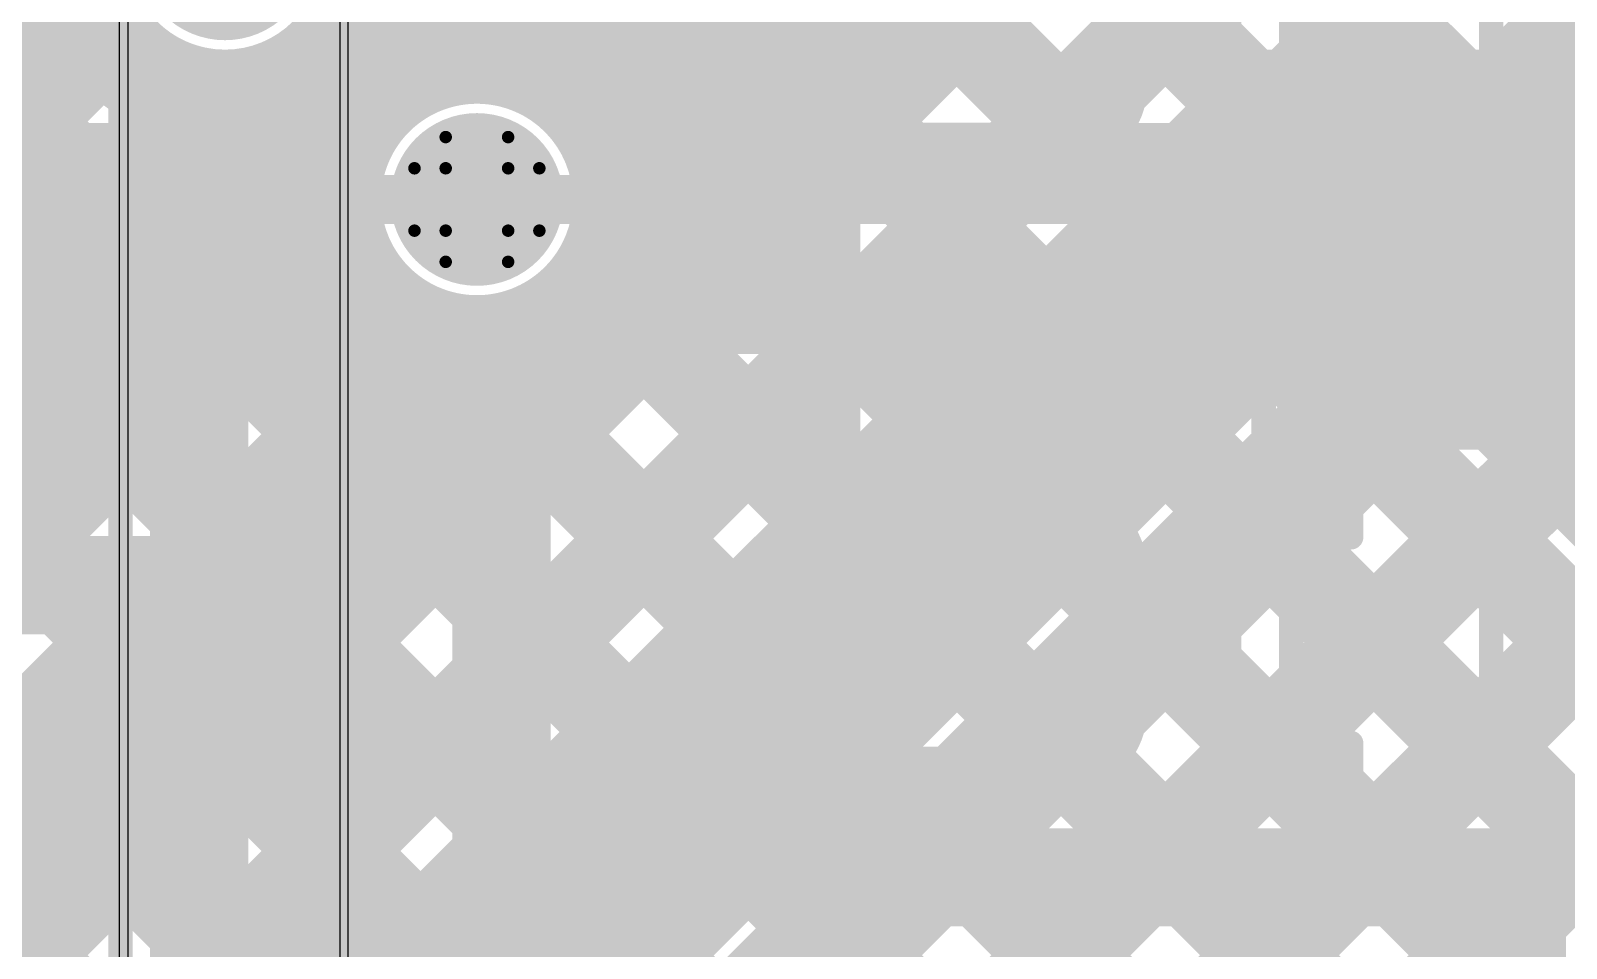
# Model space of a CAD drawing. Header units: millimetres. Extents: x 13 to 259, y -2 to 326.
# Drawn here: x 124.78 to 131.03, y 116.28 to 120.01 of the extents above; entities that cross this region are included whole.
import ezdxf

# ---------------------------------------------------------------- set-up
doc = ezdxf.new("R2010")
doc.units = ezdxf.units.MM
for name, color, linetype in [('BottomLayer', 5, 'Continuous'), ('BottomSolder', 6, 'Continuous'), ('ConnectLayer', 7, 'Continuous'), ('DrillDrawing', 1, 'Continuous'), ('Mechanical14', 56, 'Continuous'), ('Mechanical34', 56, 'Continuous'), ('MidLayer1', 16, 'Continuous'), ('MidLayer2', 76, 'Continuous'), ('MidLayer3', 90, 'Continuous'), ('MidLayer4', 156, 'Continuous'), ('MidLayer5', 130, 'Continuous'), ('MidLayer6', 216, 'Continuous'), ('MultiLayer', 9, 'Continuous'), ('TopLayer', 1, 'Continuous'), ('TopOverlay', 2, 'Continuous'), ('TopSolder', 216, 'Continuous')]:
    doc.layers.add(name, color=color, linetype=linetype)

# ---------------------------------------------------------------- blocks, each defined once
blk = doc.blocks.new('SAMTEC_ASP_127797_01_185')
at = {"layer": 'Mechanical14', "const_width": 0.1}
for points in [[(-17.4752, -4.4196), (-18.0848, -4.4196)], [(-17.4752, -4.5606), (-17.4752, -4.4196)], [(-16.2052, -4.4196), (-16.8148, -4.4196)], [(-16.8148, -4.5606), (-16.8148, -4.4196)], [(-16.2052, -4.5606), (-16.2052, -4.4196)], [(-14.9352, -4.4196), (-15.5448, -4.4196)], [(-15.5448, -4.5606), (-15.5448, -4.4196)], [(-14.9352, -4.5606), (-14.9352, -4.4196)], [(-13.6652, -4.4196), (-14.2748, -4.4196)], [(-14.2748, -4.5606), (-14.2748, -4.4196)], [(-17.3609, -4.5606), (-17.4752, -4.5606)], [(-17.3609, -4.9162), (-17.3609, -4.5606)], [(-16.8148, -4.5606), (-16.9291, -4.5606)], [(-16.9291, -4.9162), (-16.9291, -4.5606)], [(-16.0909, -4.5606), (-16.2052, -4.5606)], [(-16.0909, -4.9162), (-16.0909, -4.5606)], [(-15.5448, -4.5606), (-15.6591, -4.5606)], [(-15.6591, -4.9162), (-15.6591, -4.5606)], [(-14.8209, -4.5606), (-14.9352, -4.5606)], [(-14.8209, -4.9162), (-14.8209, -4.5606)], [(-14.2748, -4.5606), (-14.3891, -4.5606)], [(-14.3891, -4.9162), (-14.3891, -4.5606)], [(-17.3609, -4.6736), (-18.1991, -4.6736)], [(-16.0909, -4.6736), (-16.9291, -4.6736)], [(-14.8209, -4.6736), (-15.6591, -4.6736)], [(-13.5509, -4.6736), (-14.3891, -4.6736)], [(-16.9291, -4.9162), (-17.3609, -4.9162)], [(-15.6591, -4.9162), (-16.0909, -4.9162)], [(-14.3891, -4.9162), (-14.8209, -4.9162)], [(-17.3609, -5.5994), (-17.3609, -5.2438)], [(-16.9291, -5.2438), (-17.3609, -5.2438)], [(-16.9291, -5.5994), (-16.9291, -5.2438)], [(-16.0909, -5.5994), (-16.0909, -5.2438)], [(-15.6591, -5.2438), (-16.0909, -5.2438)], [(-15.6591, -5.5994), (-15.6591, -5.2438)], [(-14.8209, -5.5994), (-14.8209, -5.2438)], [(-14.3891, -5.2438), (-14.8209, -5.2438)], [(-14.3891, -5.5994), (-14.3891, -5.2438)], [(-17.3609, -5.4864), (-18.1991, -5.4864)], [(-17.3609, -5.4864), (-18.1991, -5.4864)], [(-16.0909, -5.4864), (-16.9291, -5.4864)], [(-16.0909, -5.4864), (-16.9291, -5.4864)], [(-14.8209, -5.4864), (-15.6591, -5.4864)], [(-14.8209, -5.4864), (-15.6591, -5.4864)], [(-13.5509, -5.4864), (-14.3891, -5.4864)], [(-13.5509, -5.4864), (-14.3891, -5.4864)], [(-17.4752, -5.7404), (-17.4752, -5.5994)], [(-17.3609, -5.5994), (-17.4752, -5.5994)], [(-16.8148, -5.5994), (-16.9291, -5.5994)], [(-16.8148, -5.7404), (-16.8148, -5.5994)], [(-16.2052, -5.7404), (-16.2052, -5.5994)], [(-16.0909, -5.5994), (-16.2052, -5.5994)], [(-15.5448, -5.5994), (-15.6591, -5.5994)], [(-15.5448, -5.7404), (-15.5448, -5.5994)], [(-14.9352, -5.7404), (-14.9352, -5.5994)], [(-14.8209, -5.5994), (-14.9352, -5.5994)], [(-14.2748, -5.5994), (-14.3891, -5.5994)], [(-14.2748, -5.7404), (-14.2748, -5.5994)], [(-17.4752, -5.7404), (-18.0848, -5.7404)], [(-17.4752, -5.7404), (-18.0848, -5.7404)], [(-16.2052, -5.7404), (-16.8148, -5.7404)], [(-16.2052, -5.7404), (-16.8148, -5.7404)], [(-14.9352, -5.7404), (-15.5448, -5.7404)], [(-14.9352, -5.7404), (-15.5448, -5.7404)], [(-13.6652, -5.7404), (-14.2748, -5.7404)], [(-13.6652, -5.7404), (-14.2748, -5.7404)], [(-17.5006, -6.1722), (-18.0594, -6.1722)], [(-17.5006, -6.1722), (-18.0594, -6.1722)], [(-14.9606, -6.1722), (-15.5194, -6.1722)], [(-14.9606, -6.1722), (-15.5194, -6.1722)], [(-17.2466, -7.0866), (-17.2466, -6.4262)], [(-17.2466, -7.0866), (-17.2466, -6.4262)], [(-15.7734, -7.0866), (-15.7734, -6.4262)], [(-15.7734, -7.0866), (-15.7734, -6.4262)], [(-14.7066, -7.0866), (-14.7066, -6.4262)], [(-14.7066, -7.0866), (-14.7066, -6.4262)], [(-16.0274, -7.3406), (-16.9926, -7.3406)], [(-16.0274, -7.3406), (-16.9926, -7.3406)], [(-13.4874, -7.3406), (-14.4526, -7.3406)], [(-13.4874, -7.3406), (-14.4526, -7.3406)]]:
    blk.add_lwpolyline(points, dxfattribs=at)
at = {"layer": 'Mechanical14', "const_width": 0.05}
for points in [[(-17.5002, -4.4196, 1), (-17.4502, -4.4196, 1)], [(-17.5002, -4.4196, 1), (-17.4502, -4.4196, 1)], [(-16.8398, -4.4196, 1), (-16.7898, -4.4196, 1)], [(-16.8398, -4.4196, 1), (-16.7898, -4.4196, 1)], [(-16.2302, -4.4196, 1), (-16.1802, -4.4196, 1)], [(-16.2302, -4.4196, 1), (-16.1802, -4.4196, 1)], [(-15.5698, -4.4196, 1), (-15.5198, -4.4196, 1)], [(-15.5698, -4.4196, 1), (-15.5198, -4.4196, 1)], [(-14.9602, -4.4196, 1), (-14.9102, -4.4196, 1)], [(-14.9602, -4.4196, 1), (-14.9102, -4.4196, 1)], [(-14.2998, -4.4196, 1), (-14.2498, -4.4196, 1)], [(-14.2998, -4.4196, 1), (-14.2498, -4.4196, 1)], [(-17.5002, -4.5606, 1), (-17.4502, -4.5606, 1)], [(-17.5002, -4.5606, 1), (-17.4502, -4.5606, 1)], [(-17.3859, -4.5606, 1), (-17.3359, -4.5606, 1)], [(-17.3859, -4.5606, 1), (-17.3359, -4.5606, 1)], [(-16.9541, -4.5606, 1), (-16.9041, -4.5606, 1)], [(-16.9541, -4.5606, 1), (-16.9041, -4.5606, 1)], [(-16.8398, -4.5606, 1), (-16.7898, -4.5606, 1)], [(-16.8398, -4.5606, 1), (-16.7898, -4.5606, 1)], [(-16.2302, -4.5606, 1), (-16.1802, -4.5606, 1)], [(-16.2302, -4.5606, 1), (-16.1802, -4.5606, 1)], [(-16.1159, -4.5606, 1), (-16.0659, -4.5606, 1)], [(-16.1159, -4.5606, 1), (-16.0659, -4.5606, 1)], [(-15.6841, -4.5606, 1), (-15.6341, -4.5606, 1)], [(-15.6841, -4.5606, 1), (-15.6341, -4.5606, 1)], [(-15.5698, -4.5606, 1), (-15.5198, -4.5606, 1)], [(-15.5698, -4.5606, 1), (-15.5198, -4.5606, 1)], [(-14.9602, -4.5606, 1), (-14.9102, -4.5606, 1)], [(-14.9602, -4.5606, 1), (-14.9102, -4.5606, 1)], [(-14.8459, -4.5606, 1), (-14.7959, -4.5606, 1)], [(-14.8459, -4.5606, 1), (-14.7959, -4.5606, 1)], [(-14.4141, -4.5606, 1), (-14.3641, -4.5606, 1)], [(-14.4141, -4.5606, 1), (-14.3641, -4.5606, 1)], [(-14.2998, -4.5606, 1), (-14.2498, -4.5606, 1)], [(-14.2998, -4.5606, 1), (-14.2498, -4.5606, 1)], [(-17.3859, -4.6736, 1), (-17.3359, -4.6736, 1)], [(-16.9541, -4.6736, 1), (-16.9041, -4.6736, 1)], [(-16.1159, -4.6736, 1), (-16.0659, -4.6736, 1)], [(-15.6841, -4.6736, 1), (-15.6341, -4.6736, 1)], [(-14.8459, -4.6736, 1), (-14.7959, -4.6736, 1)], [(-14.4141, -4.6736, 1), (-14.3641, -4.6736, 1)], [(-17.3859, -4.9162, 1), (-17.3359, -4.9162, 1)], [(-17.3859, -4.9162, 1), (-17.3359, -4.9162, 1)], [(-16.9541, -4.9162, 1), (-16.9041, -4.9162, 1)], [(-16.9541, -4.9162, 1), (-16.9041, -4.9162, 1)], [(-16.1159, -4.9162, 1), (-16.0659, -4.9162, 1)], [(-16.1159, -4.9162, 1), (-16.0659, -4.9162, 1)], [(-15.6841, -4.9162, 1), (-15.6341, -4.9162, 1)], [(-15.6841, -4.9162, 1), (-15.6341, -4.9162, 1)], [(-14.8459, -4.9162, 1), (-14.7959, -4.9162, 1)], [(-14.8459, -4.9162, 1), (-14.7959, -4.9162, 1)], [(-14.4141, -4.9162, 1), (-14.3641, -4.9162, 1)], [(-14.4141, -4.9162, 1), (-14.3641, -4.9162, 1)], [(-17.3859, -5.2438, 1), (-17.3359, -5.2438, 1)], [(-17.3859, -5.2438, 1), (-17.3359, -5.2438, 1)], [(-16.9541, -5.2438, 1), (-16.9041, -5.2438, 1)], [(-16.9541, -5.2438, 1), (-16.9041, -5.2438, 1)], [(-16.1159, -5.2438, 1), (-16.0659, -5.2438, 1)], [(-16.1159, -5.2438, 1), (-16.0659, -5.2438, 1)], [(-15.6841, -5.2438, 1), (-15.6341, -5.2438, 1)], [(-15.6841, -5.2438, 1), (-15.6341, -5.2438, 1)], [(-14.8459, -5.2438, 1), (-14.7959, -5.2438, 1)], [(-14.8459, -5.2438, 1), (-14.7959, -5.2438, 1)], [(-14.4141, -5.2438, 1), (-14.3641, -5.2438, 1)], [(-14.4141, -5.2438, 1), (-14.3641, -5.2438, 1)], [(-17.3859, -5.4864, 1), (-17.3359, -5.4864, 1)], [(-17.3859, -5.4864, 1), (-17.3359, -5.4864, 1)], [(-16.9541, -5.4864, 1), (-16.9041, -5.4864, 1)], [(-16.9541, -5.4864, 1), (-16.9041, -5.4864, 1)], [(-16.1159, -5.4864, 1), (-16.0659, -5.4864, 1)], [(-16.1159, -5.4864, 1), (-16.0659, -5.4864, 1)], [(-15.6841, -5.4864, 1), (-15.6341, -5.4864, 1)], [(-15.6841, -5.4864, 1), (-15.6341, -5.4864, 1)], [(-14.8459, -5.4864, 1), (-14.7959, -5.4864, 1)], [(-14.8459, -5.4864, 1), (-14.7959, -5.4864, 1)], [(-14.4141, -5.4864, 1), (-14.3641, -5.4864, 1)], [(-14.4141, -5.4864, 1), (-14.3641, -5.4864, 1)], [(-17.5002, -5.5994, 1), (-17.4502, -5.5994, 1)], [(-17.5002, -5.5994, 1), (-17.4502, -5.5994, 1)], [(-17.3859, -5.5994, 1), (-17.3359, -5.5994, 1)], [(-17.3859, -5.5994, 1), (-17.3359, -5.5994, 1)], [(-16.9541, -5.5994, 1), (-16.9041, -5.5994, 1)], [(-16.9541, -5.5994, 1), (-16.9041, -5.5994, 1)], [(-16.8398, -5.5994, 1), (-16.7898, -5.5994, 1)], [(-16.8398, -5.5994, 1), (-16.7898, -5.5994, 1)], [(-16.2302, -5.5994, 1), (-16.1802, -5.5994, 1)], [(-16.2302, -5.5994, 1), (-16.1802, -5.5994, 1)], [(-16.1159, -5.5994, 1), (-16.0659, -5.5994, 1)], [(-16.1159, -5.5994, 1), (-16.0659, -5.5994, 1)], [(-15.6841, -5.5994, 1), (-15.6341, -5.5994, 1)], [(-15.6841, -5.5994, 1), (-15.6341, -5.5994, 1)], [(-15.5698, -5.5994, 1), (-15.5198, -5.5994, 1)], [(-15.5698, -5.5994, 1), (-15.5198, -5.5994, 1)], [(-14.9602, -5.5994, 1), (-14.9102, -5.5994, 1)], [(-14.9602, -5.5994, 1), (-14.9102, -5.5994, 1)], [(-14.8459, -5.5994, 1), (-14.7959, -5.5994, 1)], [(-14.8459, -5.5994, 1), (-14.7959, -5.5994, 1)], [(-14.4141, -5.5994, 1), (-14.3641, -5.5994, 1)], [(-14.4141, -5.5994, 1), (-14.3641, -5.5994, 1)], [(-14.2998, -5.5994, 1), (-14.2498, -5.5994, 1)], [(-14.2998, -5.5994, 1), (-14.2498, -5.5994, 1)], [(-17.5002, -5.7404, 1), (-17.4502, -5.7404, 1)], [(-17.5002, -5.7404, 1), (-17.4502, -5.7404, 1)], [(-17.5002, -5.7404, 1), (-17.4502, -5.7404, 1)], [(-16.8398, -5.7404, 1), (-16.7898, -5.7404, 1)], [(-16.8398, -5.7404, 1), (-16.7898, -5.7404, 1)], [(-16.8398, -5.7404, 1), (-16.7898, -5.7404, 1)], [(-16.2302, -5.7404, 1), (-16.1802, -5.7404, 1)], [(-16.2302, -5.7404, 1), (-16.1802, -5.7404, 1)], [(-16.2302, -5.7404, 1), (-16.1802, -5.7404, 1)], [(-15.5698, -5.7404, 1), (-15.5198, -5.7404, 1)], [(-15.5698, -5.7404, 1), (-15.5198, -5.7404, 1)], [(-15.5698, -5.7404, 1), (-15.5198, -5.7404, 1)], [(-14.9602, -5.7404, 1), (-14.9102, -5.7404, 1)], [(-14.9602, -5.7404, 1), (-14.9102, -5.7404, 1)], [(-14.9602, -5.7404, 1), (-14.9102, -5.7404, 1)], [(-14.2998, -5.7404, 1), (-14.2498, -5.7404, 1)], [(-14.2998, -5.7404, 1), (-14.2498, -5.7404, 1)], [(-14.2998, -5.7404, 1), (-14.2498, -5.7404, 1)], [(-17.5256, -6.1722, 1), (-17.4756, -6.1722, 1)], [(-17.5256, -6.1722, 1), (-17.4756, -6.1722, 1)], [(-17.5256, -6.1722, 1), (-17.4756, -6.1722, 1)], [(-17.5256, -6.1722, 1), (-17.4756, -6.1722, 1)], [(-15.5444, -6.1722, 1), (-15.4944, -6.1722, 1)], [(-15.5444, -6.1722, 1), (-15.4944, -6.1722, 1)], [(-15.5444, -6.1722, 1), (-15.4944, -6.1722, 1)], [(-15.5444, -6.1722, 1), (-15.4944, -6.1722, 1)], [(-14.9856, -6.1722, 1), (-14.9356, -6.1722, 1)], [(-14.9856, -6.1722, 1), (-14.9356, -6.1722, 1)], [(-14.9856, -6.1722, 1), (-14.9356, -6.1722, 1)], [(-14.9856, -6.1722, 1), (-14.9356, -6.1722, 1)], [(-17.2716, -6.4262, 1), (-17.2216, -6.4262, 1)], [(-17.2716, -6.4262, 1), (-17.2216, -6.4262, 1)], [(-17.2716, -6.4262, 1), (-17.2216, -6.4262, 1)], [(-17.2716, -6.4262, 1), (-17.2216, -6.4262, 1)], [(-15.7984, -6.4262, 1), (-15.7484, -6.4262, 1)], [(-15.7984, -6.4262, 1), (-15.7484, -6.4262, 1)], [(-15.7984, -6.4262, 1), (-15.7484, -6.4262, 1)], [(-15.7984, -6.4262, 1), (-15.7484, -6.4262, 1)], [(-14.7316, -6.4262, 1), (-14.6816, -6.4262, 1)], [(-14.7316, -6.4262, 1), (-14.6816, -6.4262, 1)], [(-14.7316, -6.4262, 1), (-14.6816, -6.4262, 1)], [(-14.7316, -6.4262, 1), (-14.6816, -6.4262, 1)], [(-17.2716, -7.0866, 1), (-17.2216, -7.0866, 1)], [(-17.2716, -7.0866, 1), (-17.2216, -7.0866, 1)], [(-17.2716, -7.0866, 1), (-17.2216, -7.0866, 1)], [(-15.7984, -7.0866, 1), (-15.7484, -7.0866, 1)], [(-15.7984, -7.0866, 1), (-15.7484, -7.0866, 1)], [(-15.7984, -7.0866, 1), (-15.7484, -7.0866, 1)], [(-14.7316, -7.0866, 1), (-14.6816, -7.0866, 1)], [(-14.7316, -7.0866, 1), (-14.6816, -7.0866, 1)], [(-14.7316, -7.0866, 1), (-14.6816, -7.0866, 1)], [(-17.0176, -7.3406, 1), (-16.9676, -7.3406, 1)], [(-17.0176, -7.3406, 1), (-16.9676, -7.3406, 1)], [(-17.0176, -7.3406, 1), (-16.9676, -7.3406, 1)], [(-16.0524, -7.3406, 1), (-16.0024, -7.3406, 1)], [(-16.0524, -7.3406, 1), (-16.0024, -7.3406, 1)], [(-16.0524, -7.3406, 1), (-16.0024, -7.3406, 1)], [(-14.4776, -7.3406, 1), (-14.4276, -7.3406, 1)], [(-14.4776, -7.3406, 1), (-14.4276, -7.3406, 1)], [(-14.4776, -7.3406, 1), (-14.4276, -7.3406, 1)]]:
    blk.add_lwpolyline(points, format="xyb", close=True, dxfattribs=at)
at = {"layer": 'Mechanical14', "const_width": 0.1}
for points in [[(-17.5006, -6.1722, -0.414214), (-17.2466, -6.4262)], [(-17.5006, -6.1722, -0.414214), (-17.2466, -6.4262)], [(-15.7734, -6.4262, -0.414214), (-15.5194, -6.1722)], [(-15.7734, -6.4262, -0.414214), (-15.5194, -6.1722)], [(-14.9606, -6.1722, -0.414214), (-14.7066, -6.4262)], [(-14.9606, -6.1722, -0.414214), (-14.7066, -6.4262)], [(-16.9926, -7.3406, -0.414214), (-17.2466, -7.0866)], [(-15.7734, -7.0866, -0.414214), (-16.0274, -7.3406)], [(-14.4526, -7.3406, -0.414214), (-14.7066, -7.0866)]]:
    blk.add_lwpolyline(points, format="xyb", dxfattribs=at)
at = {"layer": 'TopOverlay', "const_width": 0.2}
for points in [[(-17.5006, -6.1722), (-18.0594, -6.1722)], [(-17.5006, -6.1722), (-18.0594, -6.1722)], [(-14.9606, -6.1722), (-15.5194, -6.1722)], [(-14.9606, -6.1722), (-15.5194, -6.1722)], [(-17.2466, -7.0866), (-17.2466, -6.4262)], [(-17.2466, -7.0866), (-17.2466, -6.4262)], [(-15.7734, -7.0866), (-15.7734, -6.4262)], [(-15.7734, -7.0866), (-15.7734, -6.4262)], [(-14.7066, -7.0866), (-14.7066, -6.4262)], [(-14.7066, -7.0866), (-14.7066, -6.4262)], [(-16.0274, -7.3406), (-16.9926, -7.3406)], [(-16.0274, -7.3406), (-16.9926, -7.3406)], [(-13.4874, -7.3406), (-14.4526, -7.3406)], [(-13.4874, -7.3406), (-14.4526, -7.3406)]]:
    blk.add_lwpolyline(points, dxfattribs=at)
at = {"layer": 'TopOverlay', "const_width": 0.1}
for points in [[(-17.5506, -6.1722, 1), (-17.4506, -6.1722, 1)], [(-17.5506, -6.1722, 1), (-17.4506, -6.1722, 1)], [(-17.5506, -6.1722, 1), (-17.4506, -6.1722, 1)], [(-17.5506, -6.1722, 1), (-17.4506, -6.1722, 1)], [(-15.5694, -6.1722, 1), (-15.4694, -6.1722, 1)], [(-15.5694, -6.1722, 1), (-15.4694, -6.1722, 1)], [(-15.5694, -6.1722, 1), (-15.4694, -6.1722, 1)], [(-15.5694, -6.1722, 1), (-15.4694, -6.1722, 1)], [(-15.0106, -6.1722, 1), (-14.9106, -6.1722, 1)], [(-15.0106, -6.1722, 1), (-14.9106, -6.1722, 1)], [(-15.0106, -6.1722, 1), (-14.9106, -6.1722, 1)], [(-15.0106, -6.1722, 1), (-14.9106, -6.1722, 1)], [(-17.2966, -6.4262, 1), (-17.1966, -6.4262, 1)], [(-17.2966, -6.4262, 1), (-17.1966, -6.4262, 1)], [(-17.2966, -6.4262, 1), (-17.1966, -6.4262, 1)], [(-17.2966, -6.4262, 1), (-17.1966, -6.4262, 1)], [(-15.8234, -6.4262, 1), (-15.7234, -6.4262, 1)], [(-15.8234, -6.4262, 1), (-15.7234, -6.4262, 1)], [(-15.8234, -6.4262, 1), (-15.7234, -6.4262, 1)], [(-15.8234, -6.4262, 1), (-15.7234, -6.4262, 1)], [(-14.7566, -6.4262, 1), (-14.6566, -6.4262, 1)], [(-14.7566, -6.4262, 1), (-14.6566, -6.4262, 1)], [(-14.7566, -6.4262, 1), (-14.6566, -6.4262, 1)], [(-14.7566, -6.4262, 1), (-14.6566, -6.4262, 1)], [(-17.2966, -7.0866, 1), (-17.1966, -7.0866, 1)], [(-17.2966, -7.0866, 1), (-17.1966, -7.0866, 1)], [(-17.2966, -7.0866, 1), (-17.1966, -7.0866, 1)], [(-15.8234, -7.0866, 1), (-15.7234, -7.0866, 1)], [(-15.8234, -7.0866, 1), (-15.7234, -7.0866, 1)], [(-15.8234, -7.0866, 1), (-15.7234, -7.0866, 1)], [(-14.7566, -7.0866, 1), (-14.6566, -7.0866, 1)], [(-14.7566, -7.0866, 1), (-14.6566, -7.0866, 1)], [(-14.7566, -7.0866, 1), (-14.6566, -7.0866, 1)], [(-17.0426, -7.3406, 1), (-16.9426, -7.3406, 1)], [(-17.0426, -7.3406, 1), (-16.9426, -7.3406, 1)], [(-17.0426, -7.3406, 1), (-16.9426, -7.3406, 1)], [(-16.0774, -7.3406, 1), (-15.9774, -7.3406, 1)], [(-16.0774, -7.3406, 1), (-15.9774, -7.3406, 1)], [(-16.0774, -7.3406, 1), (-15.9774, -7.3406, 1)], [(-14.5026, -7.3406, 1), (-14.4026, -7.3406, 1)], [(-14.5026, -7.3406, 1), (-14.4026, -7.3406, 1)], [(-14.5026, -7.3406, 1), (-14.4026, -7.3406, 1)]]:
    blk.add_lwpolyline(points, format="xyb", close=True, dxfattribs=at)
at = {"layer": 'TopOverlay', "const_width": 0.2}
for points in [[(-17.5006, -6.1722, -0.414214), (-17.2466, -6.4262)], [(-17.5006, -6.1722, -0.414214), (-17.2466, -6.4262)], [(-15.7734, -6.4262, -0.414214), (-15.5194, -6.1722)], [(-15.7734, -6.4262, -0.414214), (-15.5194, -6.1722)], [(-14.9606, -6.1722, -0.414214), (-14.7066, -6.4262)], [(-14.9606, -6.1722, -0.414214), (-14.7066, -6.4262)], [(-16.9926, -7.3406, -0.414214), (-17.2466, -7.0866)], [(-15.7734, -7.0866, -0.414214), (-16.0274, -7.3406)], [(-14.4526, -7.3406, -0.414214), (-14.7066, -7.0866)]]:
    blk.add_lwpolyline(points, format="xyb", dxfattribs=at)

msp = doc.modelspace()

# ---------------------------------------------------------------- linework, layer by layer
at = {"layer": 'BottomLayer', "const_width": 0.25}
msp.add_lwpolyline([(126.475, 119.325, 1), (126.725, 119.325, 1)], format="xyb", close=True, dxfattribs=at)
at = {"layer": 'BottomSolder', "const_width": 0.3516}
for points in [[(125.3992, 120.325, 1), (125.7508, 120.325, 1)], [(126.4242, 119.325, 1), (126.7758, 119.325, 1)]]:
    msp.add_lwpolyline(points, format="xyb", close=True, dxfattribs=at)
at = {"layer": 'ConnectLayer'}
for p, q in [((125.1812, 77.7), (125.1812, 125.875)), ((126.075, 124.285), (126.075, 79.34))]:
    msp.add_line(p, q, dxfattribs=at)
at = {"layer": 'ConnectLayer', "const_width": 0.4}
for points in [[(126.6955, 119.9072), (141.8489, 135.0607)], [(126.0833, 115.901), (136.8557, 126.6734)], [(126.6955, 119.9072), (132.0205, 125.2323)], [(126.4514, 124.7124), (131.6415, 119.5224)], [(126.4514, 124.7124), (131.6415, 119.5224)], [(126.9804, 119.7761), (131.6404, 124.4361)], [(127.1568, 119.5201), (131.7731, 124.1364)], [(127.1569, 119.5201), (131.7731, 124.1364)], [(127.1569, 119.5201), (131.7732, 124.1364)], [(126.3158, 123.9995), (135.041, 115.2744)], [(126.3158, 123.9995), (130.8796, 119.4357)], [(126.0294, 123.4374), (132.0185, 117.4484)], [(126.0294, 123.4374), (130.0311, 119.4357)], [(123.9293, 115.444), (131.6418, 123.1566)], [(126.7, 118.2148), (131.6418, 123.1566)], [(127.921, 119.4357), (131.6418, 123.1565)], [(125.6294, 122.9889), (131.6408, 116.9775)], [(125.6294, 122.9889), (129.1826, 119.4357)], [(124.1214, 114.7876), (132.0246, 122.6908)], [(126.7, 117.3663), (132.0246, 122.6908)], [(128.7695, 119.4357), (132.0246, 122.6908)], [(124.7814, 119.3358), (124.7814, 122.4046)], [(129.1841, 121.9798), (131.6415, 119.5224)], [(126.1047, 121.6651), (131.7693, 116.0004)], [(126.1047, 121.6651), (128.3341, 119.4357)], [(126.1047, 121.6651), (127.6144, 120.1553)], [(126.6955, 119.9072), (128.4237, 121.6354)], [(126.7, 116.5178), (131.7757, 121.5934)], [(129.6181, 119.4357), (131.7757, 121.5934)], [(128.7598, 121.5555), (131.7718, 118.5435)], [(125.5861, 121.3351), (137.0944, 109.8268)], [(125.5861, 121.3351), (127.4855, 119.4357)], [(125.5861, 121.3351), (127.1902, 119.7311)], [(128.3356, 121.1312), (132.0184, 117.4484)], [(127.099, 119.6399), (128.4237, 120.9646)], [(127.9113, 120.707), (131.6408, 116.9775)], [(126.129, 115.0981), (131.6426, 120.6117)], [(126.8025, 115.7717), (131.6426, 120.6118)], [(130.4666, 119.4357), (131.6426, 120.6117)], [(127.487, 120.2827), (131.7693, 116.0004)], [(119.5651, 107.6857), (132.0287, 120.1493)], [(124.2137, 120.162), (132.0104, 112.3653)], [(124.2137, 120.162), (124.9399, 119.4357)], [(124.2137, 120.162), (125.7412, 118.6344)], [(126.7, 114.8207), (132.0287, 120.1494)], [(123.9249, 118.8337), (125.0861, 119.9949)], [(123.9249, 118.8337), (125.0861, 119.9949)], [(124.5706, 119.4794), (125.0861, 119.9949)], [(124.7814, 119.6903), (125.0861, 119.9949)], [(126.0695, 120.0032), (126.2633, 119.8094)], [(126.0695, 120.0032), (126.2633, 119.8094)], [(126.0695, 120.0032), (126.2633, 119.8094)], [(124.1215, 119.9286), (124.6143, 119.4357)], [(127.0628, 119.8584), (132.0144, 114.9068)], [(123.8816, 117.9419), (125.685, 119.7454)], [(124.5741, 118.6344), (125.685, 119.7454)], [(125.3754, 119.4357), (125.6851, 119.7454)], [(123.8267, 119.7004), (129.2576, 114.2696)], [(123.8267, 119.7004), (124.8927, 118.6344)], [(125.4817, 119.7424), (126.0232, 119.2009)], [(125.4817, 119.7424), (126.0232, 119.2009)], [(125.4818, 119.7424), (125.7885, 119.4357)], [(126.0175, 115.9555), (129.7971, 119.735)], [(126.0833, 115.901), (129.9173, 119.735)], [(129.7644, 119.7024), (130.0827, 119.3841)], [(129.7971, 119.735), (131.7166, 119.735)], [(130.4166, 119.3857), (130.7659, 119.735)], [(130.5803, 119.735), (130.9296, 119.3857)], [(124.7814, 119.5942), (125.47, 118.9056)], [(125.47, 116.0282), (125.47, 119.5694)], [(124.4328, 118.4931), (125.47, 119.5304)], [(124.6143, 119.4357), (126.0205, 119.4357)], [(127.1796, 119.4357), (131.6351, 119.4357)], [(130.1208, 119.3857), (131.6372, 119.3857)], [(126.2295, 115.6767), (129.8096, 119.2568)], [(129.3402, 119.2781), (129.5855, 119.0328)], [(123.7871, 116.9989), (126.0178, 119.2296)], [(125.4226, 118.6344), (126.0178, 119.2296)], [(117.8779, 105.1499), (131.7783, 119.0504)], [(126.7, 113.9722), (131.7783, 119.0504)], [(127.0845, 118.9882), (132.436, 113.6367)], [(127.0845, 118.9882), (131.6401, 114.4326)], [(117.8779, 105.1499), (131.6236, 118.8957)], [(119.5651, 107.6857), (130.7751, 118.8957)], [(124.1214, 114.7876), (128.2295, 118.8957)], [(124.2857, 117.4975), (125.6839, 118.8957)], [(124.3037, 115.8184), (127.381, 118.8957)], [(124.3042, 118.3645), (124.8354, 118.8957)], [(124.5974, 118.9297), (125.47, 118.0571)], [(124.6143, 118.8957), (126.0205, 118.8957)], [(124.6314, 118.8957), (129.2576, 114.2696)], [(125.4799, 118.8957), (132.0104, 112.3653)], [(125.6164, 112.0399), (132.4802, 118.9037)], [(125.6164, 112.0399), (132.4802, 118.9037)], [(126.0833, 115.901), (129.078, 118.8957)], [(126.129, 115.0981), (129.9266, 118.8957)], [(127.019, 112.594), (133.3029, 118.8779)], [(127.019, 112.594), (133.3029, 118.8779)], [(127.177, 118.8957), (132.436, 113.6367)], [(127.1796, 118.8957), (131.6351, 118.8957)], [(128.0255, 118.8957), (137.0944, 109.8268)], [(128.874, 118.8957), (131.7693, 116.0004)], [(129.7226, 118.8957), (131.6408, 116.9775)], [(130.5711, 118.8957), (132.0185, 117.4484)], [(126.0935, 118.6344), (126.2852, 118.8261)], [(128.9159, 118.8539), (129.1613, 118.6085)], [(123.6402, 116.0034), (126.4049, 118.7682)], [(123.9314, 118.7472), (128.9146, 113.7639)], [(124.2087, 116.5719), (126.4049, 118.7682)], [(126.476, 118.7482), (131.7668, 113.4574)], [(126.476, 118.7482), (131.7668, 113.4574)], [(126.7, 116.0394), (126.7, 118.7435)], [(123.9208, 118.6344), (126.0935, 118.6344)], [(124.3104, 117.5222), (125.47, 118.6818)], [(126.7, 118.5241), (131.7668, 113.4574)], [(128.3623, 116.565), (130.303, 118.5057)], [(128.4444, 116.565), (130.3851, 118.5057)], [(129.2929, 116.565), (131.2336, 118.5057)], [(130.1414, 116.565), (132.0822, 118.5057)], [(130.303, 118.5057), (133.0051, 118.5057)], [(130.9611, 118.5057), (132.0185, 117.4484)], [(130.99, 116.565), (132.9307, 118.5057)], [(124.3042, 118.3744), (128.9146, 113.7639)], [(128.4916, 118.4296), (128.737, 118.1842)], [(130.2078, 118.4105), (131.6408, 116.9775)], [(124.5018, 118.1768), (125.47, 117.2085)], [(126.7, 113.1236), (131.6434, 118.067)], [(128.0674, 118.0053), (128.3127, 117.76)], [(123.876, 117.954), (125.7733, 116.0568)], [(129.7835, 117.9862), (131.2048, 116.565)], [(123.6402, 116.0034), (125.47, 117.8333)], [(123.9293, 117.7544), (125.6944, 117.7544)], [(124.0757, 117.7544), (124.885, 116.9451)], [(124.199, 116.5622), (125.3912, 117.7544)], [(124.5022, 116.5622), (125.6944, 117.7544)], [(124.9242, 117.7544), (125.3093, 117.3693)], [(126.7, 117.6756), (132.0104, 112.3653)], [(124.261, 117.569), (125.7733, 116.0568)], [(127.0189, 112.594), (132.0328, 117.6079)], [(127.6431, 117.5811), (127.8885, 117.3357)], [(129.3593, 117.562), (130.3562, 116.565)], [(124.3128, 117.5173), (125.47, 116.36)], [(123.7252, 117.2563), (125.1822, 115.7993)], [(127.2189, 117.1568), (127.4642, 116.9114)], [(128.935, 117.1377), (129.5077, 116.565)], [(123.9293, 115.444), (125.47, 116.9848)], [(124.1411, 116.8404), (125.1822, 115.7993)], [(126.7, 116.8271), (129.2576, 114.2696)], [(124.2527, 116.7289), (125.1822, 115.7993)], [(126.7946, 116.7325), (127.04, 116.4872)], [(128.5107, 116.7134), (128.6592, 116.565)], [(128.3623, 116.565), (131.7364, 116.565)], [(126.3703, 116.3083), (126.6157, 116.0629)], [(124.4654, 115.1316), (125.47, 116.1362)]]:
    msp.add_lwpolyline(points, dxfattribs=at)
at = {"layer": 'ConnectLayer'}
for points, const_width in [([(126.165, 120.325, 1), (124.985, 120.325, 1)], 0.4), ([(126.165, 120.325, 1), (124.985, 120.325, 1)], 0.4), ([(126.165, 120.325, 1), (124.985, 120.325, 1)], 0.4), ([(127.5144, 120.1553, 1), (127.7144, 120.1553, 1)], 0.2), ([(124.9861, 119.9949, 1), (125.1861, 119.9949, 1)], 0.2), ([(124.9861, 119.9949, 1), (125.1861, 119.9949, 1)], 0.2), ([(124.9861, 119.9949, 1), (125.1861, 119.9949, 1)], 0.2), ([(124.9861, 119.9949, 1), (125.1861, 119.9949, 1)], 0.2), ([(125.9695, 120.0032, 1), (126.1695, 120.0032, 1)], 0.2), ([(125.9695, 120.0032, 1), (126.1695, 120.0032, 1)], 0.2), ([(125.9695, 120.0032, 1), (126.1695, 120.0032, 1)], 0.2), ([(127.19, 119.325, 1), (126.01, 119.325, 1)], 0.4), ([(126.5955, 119.9072, 1), (126.7955, 119.9072, 1)], 0.2), ([(126.5955, 119.9072, 1), (126.7955, 119.9072, 1)], 0.2), ([(126.5955, 119.9072, 1), (126.7955, 119.9072, 1)], 0.2), ([(126.1633, 119.8094, 1), (126.3633, 119.8094, 1)], 0.2), ([(126.1633, 119.8094, 1), (126.3633, 119.8094, 1)], 0.2), ([(126.1633, 119.8094, 1), (126.3633, 119.8094, 1)], 0.2), ([(126.9628, 119.8584, 1), (127.1628, 119.8584, 1)], 0.2), ([(125.585, 119.7454, 1), (125.785, 119.7454, 1)], 0.2), ([(125.5851, 119.7454, 1), (125.7851, 119.7454, 1)], 0.2), ([(125.585, 119.7454, 1), (125.785, 119.7454, 1)], 0.2), ([(126.8804, 119.7761, 1), (127.0804, 119.7761, 1)], 0.2), ([(126.8804, 119.7761, 1), (127.0804, 119.7761, 1)], 0.2), ([(124.6814, 119.6903, 1), (124.8814, 119.6903, 1)], 0.2), ([(125.3817, 119.7424, 1), (125.5817, 119.7424, 1)], 0.2), ([(125.3817, 119.7424, 1), (125.5817, 119.7424, 1)], 0.2), ([(125.3818, 119.7424, 1), (125.5818, 119.7424, 1)], 0.2), ([(125.3977, 119.7401, 1), (125.5977, 119.7401, 1)], 0.2), ([(125.3977, 119.7401, 1), (125.5977, 119.7401, 1)], 0.2), ([(125.3977, 119.7401, 1), (125.5977, 119.7401, 1)], 0.2), ([(127.0902, 119.7311, 1), (127.2902, 119.7311, 1)], 0.2), ([(129.6644, 119.7024, 1), (129.8644, 119.7024, 1)], 0.2), ([(129.6971, 119.735, 1), (129.8971, 119.735, 1)], 0.2), ([(129.6971, 119.735, 1), (129.8971, 119.735, 1)], 0.2), ([(129.8173, 119.735, 1), (130.0173, 119.735, 1)], 0.2), ([(130.4803, 119.735, 1), (130.6803, 119.735, 1)], 0.2), ([(130.6659, 119.735, 1), (130.8659, 119.735, 1)], 0.2), ([(126.999, 119.6399, 1), (127.199, 119.6399, 1)], 0.2), ([(126.999, 119.6399, 1), (127.199, 119.6399, 1)], 0.2), ([(124.6814, 119.5942, 1), (124.8814, 119.5942, 1)], 0.2), ([(125.37, 119.5694, 1), (125.57, 119.5694, 1)], 0.2), ([(125.37, 119.5694, 1), (125.57, 119.5694, 1)], 0.2), ([(125.37, 119.5694, 1), (125.57, 119.5694, 1)], 0.2), ([(125.37, 119.5304, 1), (125.57, 119.5304, 1)], 0.2), ([(127.0568, 119.5201, 1), (127.2568, 119.5201, 1)], 0.2), ([(127.0569, 119.5201, 1), (127.2569, 119.5201, 1)], 0.2), ([(127.0569, 119.5201, 1), (127.2569, 119.5201, 1)], 0.2), ([(124.5143, 119.4357, 1), (124.7143, 119.4357, 1)], 0.2), ([(124.5143, 119.4357, 1), (124.7143, 119.4357, 1)], 0.2), ([(124.8399, 119.4357, 1), (125.0399, 119.4357, 1)], 0.2), ([(125.2754, 119.4357, 1), (125.4754, 119.4357, 1)], 0.2), ([(125.6885, 119.4357, 1), (125.8885, 119.4357, 1)], 0.2), ([(125.9205, 119.4357, 1), (126.1205, 119.4357, 1)], 0.2), ([(125.9205, 119.4357, 1), (126.1205, 119.4357, 1)], 0.2), ([(127.0796, 119.4357, 1), (127.2796, 119.4357, 1)], 0.2), ([(127.0796, 119.4357, 1), (127.2796, 119.4357, 1)], 0.2), ([(127.3855, 119.4357, 1), (127.5855, 119.4357, 1)], 0.2), ([(127.821, 119.4357, 1), (128.021, 119.4357, 1)], 0.2), ([(128.2341, 119.4357, 1), (128.4341, 119.4357, 1)], 0.2), ([(128.6695, 119.4357, 1), (128.8695, 119.4357, 1)], 0.2), ([(129.0826, 119.4357, 1), (129.2826, 119.4357, 1)], 0.2), ([(129.5181, 119.4357, 1), (129.7181, 119.4357, 1)], 0.2), ([(129.9311, 119.4357, 1), (130.1311, 119.4357, 1)], 0.2), ([(130.3666, 119.4357, 1), (130.5666, 119.4357, 1)], 0.2), ([(130.7796, 119.4357, 1), (130.9796, 119.4357, 1)], 0.2), ([(129.9827, 119.3841, 1), (130.1827, 119.3841, 1)], 0.2), ([(130.0208, 119.3857, 1), (130.2208, 119.3857, 1)], 0.2), ([(130.0208, 119.3857, 1), (130.2208, 119.3857, 1)], 0.2), ([(130.0208, 119.3857, 1), (130.2208, 119.3857, 1)], 0.2), ([(130.3166, 119.3857, 1), (130.5166, 119.3857, 1)], 0.2), ([(130.8296, 119.3857, 1), (131.0296, 119.3857, 1)], 0.2), ([(124.6814, 119.3358, 1), (124.8814, 119.3358, 1)], 0.2), ([(124.6814, 119.3358, 1), (124.8814, 119.3358, 1)], 0.2), ([(124.6814, 119.3358, 1), (124.8814, 119.3358, 1)], 0.2), ([(125.91, 119.325, 1), (126.11, 119.325, 1)], 0.2), ([(127.09, 119.325, 1), (127.29, 119.325, 1)], 0.2), ([(127.09, 119.325, 1), (127.29, 119.325, 1)], 0.2), ([(127.09, 119.325, 1), (127.29, 119.325, 1)], 0.2), ([(129.2402, 119.2781, 1), (129.4402, 119.2781, 1)], 0.2), ([(129.7096, 119.2568, 1), (129.9096, 119.2568, 1)], 0.2), ([(129.7096, 119.2568, 1), (129.9096, 119.2568, 1)], 0.2), ([(129.7096, 119.2568, 1), (129.9096, 119.2568, 1)], 0.2), ([(125.9178, 119.2296, 1), (126.1178, 119.2296, 1)], 0.2), ([(125.9178, 119.2296, 1), (126.1178, 119.2296, 1)], 0.2), ([(125.9232, 119.2009, 1), (126.1232, 119.2009, 1)], 0.2), ([(125.9232, 119.2009, 1), (126.1232, 119.2009, 1)], 0.2), ([(129.4855, 119.0328, 1), (129.6855, 119.0328, 1)], 0.2), ([(126.9845, 118.9882, 1), (127.1845, 118.9882, 1)], 0.2), ([(126.9845, 118.9882, 1), (127.1845, 118.9882, 1)], 0.2), ([(124.4974, 118.9297, 1), (124.6974, 118.9297, 1)], 0.2), ([(124.5143, 118.8957, 1), (124.7143, 118.8957, 1)], 0.2), ([(124.5143, 118.8957, 1), (124.7143, 118.8957, 1)], 0.2), ([(124.5143, 118.8957, 1), (124.7143, 118.8957, 1)], 0.2), ([(124.5314, 118.8957, 1), (124.7314, 118.8957, 1)], 0.2), ([(124.7354, 118.8957, 1), (124.9354, 118.8957, 1)], 0.2), ([(125.37, 118.9056, 1), (125.57, 118.9056, 1)], 0.2), ([(125.3799, 118.8957, 1), (125.5799, 118.8957, 1)], 0.2), ([(125.5839, 118.8957, 1), (125.7839, 118.8957, 1)], 0.2), ([(125.9205, 118.8957, 1), (126.1205, 118.8957, 1)], 0.2), ([(125.9205, 118.8957, 1), (126.1205, 118.8957, 1)], 0.2), ([(125.9205, 118.8957, 1), (126.1205, 118.8957, 1)], 0.2), ([(126.0732, 118.9177, 1), (126.2732, 118.9177, 1)], 0.2), ([(126.0732, 118.9177, 1), (126.2732, 118.9177, 1)], 0.2), ([(126.0732, 118.9177, 1), (126.2732, 118.9177, 1)], 0.2), ([(126.9269, 118.9177, 1), (127.1269, 118.9177, 1)], 0.2), ([(126.9269, 118.9177, 1), (127.1269, 118.9177, 1)], 0.2), ([(126.9269, 118.9177, 1), (127.1269, 118.9177, 1)], 0.2), ([(127.077, 118.8957, 1), (127.277, 118.8957, 1)], 0.2), ([(127.0796, 118.8957, 1), (127.2796, 118.8957, 1)], 0.2), ([(127.0796, 118.8957, 1), (127.2796, 118.8957, 1)], 0.2), ([(127.0796, 118.8957, 1), (127.2796, 118.8957, 1)], 0.2), ([(127.281, 118.8957, 1), (127.481, 118.8957, 1)], 0.2), ([(127.9255, 118.8957, 1), (128.1255, 118.8957, 1)], 0.2), ([(128.1295, 118.8957, 1), (128.3295, 118.8957, 1)], 0.2), ([(128.774, 118.8957, 1), (128.974, 118.8957, 1)], 0.2), ([(128.978, 118.8957, 1), (129.178, 118.8957, 1)], 0.2), ([(129.6226, 118.8957, 1), (129.8226, 118.8957, 1)], 0.2), ([(129.8266, 118.8957, 1), (130.0266, 118.8957, 1)], 0.2), ([(130.4711, 118.8957, 1), (130.6711, 118.8957, 1)], 0.2), ([(130.6751, 118.8957, 1), (130.8751, 118.8957, 1)], 0.2), ([(126.1852, 118.8261, 1), (126.3852, 118.8261, 1)], 0.2), ([(126.1852, 118.8261, 1), (126.3852, 118.8261, 1)], 0.2), ([(128.8159, 118.8539, 1), (129.0159, 118.8539, 1)], 0.2), ([(126.3049, 118.7682, 1), (126.5049, 118.7682, 1)], 0.2), ([(126.3049, 118.7682, 1), (126.5049, 118.7682, 1)], 0.2), ([(126.376, 118.7482, 1), (126.576, 118.7482, 1)], 0.2), ([(126.376, 118.7482, 1), (126.576, 118.7482, 1)], 0.2), ([(126.6, 118.7435, 1), (126.8, 118.7435, 1)], 0.2), ([(126.6, 118.7435, 1), (126.8, 118.7435, 1)], 0.2), ([(124.7927, 118.6344, 1), (124.9927, 118.6344, 1)], 0.2), ([(125.3226, 118.6344, 1), (125.5226, 118.6344, 1)], 0.2), ([(125.37, 118.6818, 1), (125.57, 118.6818, 1)], 0.2), ([(125.6412, 118.6344, 1), (125.8412, 118.6344, 1)], 0.2), ([(125.9935, 118.6344, 1), (126.1935, 118.6344, 1)], 0.2), ([(125.9935, 118.6344, 1), (126.1935, 118.6344, 1)], 0.2), ([(129.0613, 118.6085, 1), (129.2613, 118.6085, 1)], 0.2), ([(126.6, 118.5241, 1), (126.8, 118.5241, 1)], 0.2), ([(130.203, 118.5057, 1), (130.403, 118.5057, 1)], 0.2), ([(130.203, 118.5057, 1), (130.403, 118.5057, 1)], 0.2), ([(130.2851, 118.5057, 1), (130.4851, 118.5057, 1)], 0.2), ([(130.8611, 118.5057, 1), (131.0611, 118.5057, 1)], 0.2), ([(128.3916, 118.4296, 1), (128.5916, 118.4296, 1)], 0.2), ([(130.1078, 118.4105, 1), (130.3078, 118.4105, 1)], 0.2), ([(126.6, 118.2148, 1), (126.8, 118.2148, 1)], 0.2), ([(128.637, 118.1842, 1), (128.837, 118.1842, 1)], 0.2), ([(125.37, 118.0571, 1), (125.57, 118.0571, 1)], 0.2), ([(127.9674, 118.0053, 1), (128.1674, 118.0053, 1)], 0.2), ([(129.6835, 117.9862, 1), (129.8835, 117.9862, 1)], 0.2), ([(125.37, 117.8333, 1), (125.57, 117.8333, 1)], 0.2), ([(124.8242, 117.7544, 1), (125.0242, 117.7544, 1)], 0.2), ([(125.2912, 117.7544, 1), (125.4912, 117.7544, 1)], 0.2), ([(125.5944, 117.7544, 1), (125.7944, 117.7544, 1)], 0.2), ([(125.5944, 117.7544, 1), (125.7944, 117.7544, 1)], 0.2), ([(128.2127, 117.76, 1), (128.4127, 117.76, 1)], 0.2), ([(126.6, 117.6756, 1), (126.8, 117.6756, 1)], 0.2), ([(127.5431, 117.5811, 1), (127.7431, 117.5811, 1)], 0.2), ([(129.2593, 117.562, 1), (129.4593, 117.562, 1)], 0.2), ([(125.2093, 117.3693, 1), (125.4093, 117.3693, 1)], 0.2), ([(126.6, 117.3663, 1), (126.8, 117.3663, 1)], 0.2), ([(127.7885, 117.3357, 1), (127.9885, 117.3357, 1)], 0.2), ([(125.37, 117.2085, 1), (125.57, 117.2085, 1)], 0.2), ([(127.1189, 117.1568, 1), (127.3189, 117.1568, 1)], 0.2), ([(128.835, 117.1377, 1), (129.035, 117.1377, 1)], 0.2), ([(124.785, 116.9451, 1), (124.985, 116.9451, 1)], 0.2), ([(125.37, 116.9848, 1), (125.57, 116.9848, 1)], 0.2), ([(127.3642, 116.9114, 1), (127.5642, 116.9114, 1)], 0.2), ([(126.6, 116.8271, 1), (126.8, 116.8271, 1)], 0.2), ([(126.6946, 116.7325, 1), (126.8946, 116.7325, 1)], 0.2), ([(128.4107, 116.7134, 1), (128.6107, 116.7134, 1)], 0.2), ([(128.2623, 116.565, 1), (128.4623, 116.565, 1)], 0.2), ([(128.2623, 116.565, 1), (128.4623, 116.565, 1)], 0.2), ([(128.3444, 116.565, 1), (128.5444, 116.565, 1)], 0.2), ([(128.5592, 116.565, 1), (128.7592, 116.565, 1)], 0.2), ([(129.1929, 116.565, 1), (129.3929, 116.565, 1)], 0.2), ([(129.4077, 116.565, 1), (129.6077, 116.565, 1)], 0.2), ([(130.0414, 116.565, 1), (130.2414, 116.565, 1)], 0.2), ([(130.2562, 116.565, 1), (130.4562, 116.565, 1)], 0.2), ([(130.89, 116.565, 1), (131.09, 116.565, 1)], 0.2), ([(131.1048, 116.565, 1), (131.3048, 116.565, 1)], 0.2), ([(126.6, 116.5178, 1), (126.8, 116.5178, 1)], 0.2), ([(126.94, 116.4872, 1), (127.14, 116.4872, 1)], 0.2), ([(125.37, 116.36, 1), (125.57, 116.36, 1)], 0.2), ([(126.2703, 116.3083, 1), (126.4703, 116.3083, 1)], 0.2), ([(125.37, 116.1362, 1), (125.57, 116.1362, 1)], 0.2)]:
    msp.add_lwpolyline(points, format="xyb", close=True, dxfattribs=dict(at, const_width=const_width))
at = {"layer": 'ConnectLayer', "const_width": 0.4}
for points in [[(125.4977, 119.7401, -1.885632), (126.147, 120.47)], [(126.2852, 118.8261, -1.251443), (127.099, 119.6399)], [(126.0205, 119.4357, -0.827052), (127.1796, 119.4357)], [(126.9804, 119.7761, -0.22106), (127.19, 119.325)], [(125.47, 119.5694, -0.080583), (125.4977, 119.7401)], [(125.47, 119.5694, -0.080583), (125.4977, 119.7401)], [(129.8096, 119.2568, -0.198912), (130.1208, 119.3857)], [(129.8096, 119.2568, -0.198912), (130.1208, 119.3857)], [(124.7814, 119.3358, -0.414214), (124.2414, 118.7958)], [(124.7814, 119.3358, -0.414214), (124.2414, 118.7958)], [(127.19, 119.325, -0.365165), (126.7, 118.7435)], [(124.6143, 118.8957, -0.158889), (124.2961, 118.9995)], [(124.6143, 118.8957, -0.158889), (124.2961, 118.9995)], [(126.1732, 118.9177, -0.071764), (126.0205, 118.8957)], [(126.1732, 118.9177, -0.071764), (126.0205, 118.8957)], [(127.0269, 118.9177, -0.428049), (126.1732, 118.9177)], [(127.1796, 118.8957, -0.071764), (127.0269, 118.9177)], [(127.1796, 118.8957, -0.071764), (127.0269, 118.9177)]]:
    msp.add_lwpolyline(points, format="xyb", dxfattribs=at)
at = {"layer": 'DrillDrawing', "const_width": 0.0508}
for points in [[(126.473, 119.452), (126.473, 119.579)], [(126.473, 119.579), (126.727, 119.579)], [(126.727, 119.452), (126.727, 119.579)], [(126.346, 119.198), (126.346, 119.452)], [(126.346, 119.452), (126.473, 119.452)], [(126.727, 119.452), (126.854, 119.452)], [(126.854, 119.198), (126.854, 119.452)], [(126.346, 119.198), (126.473, 119.198)], [(126.473, 119.071), (126.473, 119.198)], [(126.727, 119.198), (126.854, 119.198)], [(126.727, 119.071), (126.727, 119.198)], [(126.473, 119.071), (126.727, 119.071)]]:
    msp.add_lwpolyline(points, dxfattribs=at)
at = {"layer": 'DrillDrawing', "const_width": 0.0254}
for points in [[(126.4603, 119.579, 1), (126.4857, 119.579, 1)], [(126.4603, 119.579, 1), (126.4857, 119.579, 1)], [(126.7143, 119.579, 1), (126.7397, 119.579, 1)], [(126.7143, 119.579, 1), (126.7397, 119.579, 1)], [(126.3333, 119.452, 1), (126.3587, 119.452, 1)], [(126.3333, 119.452, 1), (126.3587, 119.452, 1)], [(126.4603, 119.452, 1), (126.4857, 119.452, 1)], [(126.4603, 119.452, 1), (126.4857, 119.452, 1)], [(126.7143, 119.452, 1), (126.7397, 119.452, 1)], [(126.7143, 119.452, 1), (126.7397, 119.452, 1)], [(126.8413, 119.452, 1), (126.8667, 119.452, 1)], [(126.8413, 119.452, 1), (126.8667, 119.452, 1)], [(126.3333, 119.198, 1), (126.3587, 119.198, 1)], [(126.3333, 119.198, 1), (126.3587, 119.198, 1)], [(126.4603, 119.198, 1), (126.4857, 119.198, 1)], [(126.4603, 119.198, 1), (126.4857, 119.198, 1)], [(126.7143, 119.198, 1), (126.7397, 119.198, 1)], [(126.7143, 119.198, 1), (126.7397, 119.198, 1)], [(126.8413, 119.198, 1), (126.8667, 119.198, 1)], [(126.8413, 119.198, 1), (126.8667, 119.198, 1)], [(126.4603, 119.071, 1), (126.4857, 119.071, 1)], [(126.4603, 119.071, 1), (126.4857, 119.071, 1)], [(126.7143, 119.071, 1), (126.7397, 119.071, 1)], [(126.7143, 119.071, 1), (126.7397, 119.071, 1)]]:
    msp.add_lwpolyline(points, format="xyb", close=True, dxfattribs=at)
at = {"layer": 'Mechanical34', "const_width": 0.1}
for points in [[(126.025, 78.07), (126.025, 125.5227)], [(125.15, 80.525), (125.15, 123.1)]]:
    msp.add_lwpolyline(points, dxfattribs=at)
at = {"layer": 'MidLayer1', "const_width": 0.25}
msp.add_lwpolyline([(126.475, 119.325, 1), (126.725, 119.325, 1)], format="xyb", close=True, dxfattribs=at)
at = {"layer": 'MidLayer2'}
for points, const_width in [([(126.475, 119.325, 1), (126.725, 119.325, 1)], 0.25), ([(126.55, 119.325, 1), (126.65, 119.325, 1)], 0.1), ([(129.7458, 119.325, 1), (129.8458, 119.325, 1)], 0.1), ([(129.7458, 119.325, 1), (129.8458, 119.325, 1)], 0.1)]:
    msp.add_lwpolyline(points, format="xyb", close=True, dxfattribs=dict(at, const_width=const_width))
at = {"layer": 'MidLayer2', "const_width": 0.2}
for points in [[(126.6, 119.325), (129.7958, 119.325)], [(129.7958, 119.325), (132.225, 116.8957)]]:
    msp.add_lwpolyline(points, dxfattribs=at)
at = {"layer": 'MidLayer3', "const_width": 0.2}
for points in [[(126.2758, 118.1944), (128.8637, 120.7823)], [(124.6844, 116.1222), (129.2037, 120.6415)], [(122.9148, 113.475), (129.6148, 120.175)], [(123.535, 112.36), (130.1208, 118.9457)], [(130.1208, 118.9457), (133.0051, 118.9457)], [(123.1385, 118.1944), (126.2758, 118.1944)]]:
    msp.add_lwpolyline(points, dxfattribs=at)
at = {"layer": 'MidLayer3'}
for points, const_width in [([(126.475, 119.325, 1), (126.725, 119.325, 1)], 0.25), ([(130.0708, 118.9457, 1), (130.1708, 118.9457, 1)], 0.1), ([(130.0708, 118.9457, 1), (130.1708, 118.9457, 1)], 0.1), ([(126.2258, 118.1944, 1), (126.3258, 118.1944, 1)], 0.1), ([(126.2258, 118.1944, 1), (126.3258, 118.1944, 1)], 0.1)]:
    msp.add_lwpolyline(points, format="xyb", close=True, dxfattribs=dict(at, const_width=const_width))
at = {"layer": 'MidLayer4', "const_width": 0.2}
for points in [[(125.1824, 117.2144), (129.1637, 121.1957)], [(127.6415, 116.1222), (132.225, 120.7057)], [(124.6052, 118.1944), (125.7358, 119.325)], [(125.7358, 119.325), (126.6, 119.325)], [(123.2507, 117.2144), (125.1824, 117.2144)]]:
    msp.add_lwpolyline(points, dxfattribs=at)
at = {"layer": 'MidLayer4'}
for points, const_width in [([(126.475, 119.325, 1), (126.725, 119.325, 1)], 0.25), ([(125.6858, 119.325, 1), (125.7858, 119.325, 1)], 0.1), ([(125.6858, 119.325, 1), (125.7858, 119.325, 1)], 0.1), ([(126.55, 119.325, 1), (126.65, 119.325, 1)], 0.1), ([(125.1324, 117.2144, 1), (125.2324, 117.2144, 1)], 0.1), ([(125.1324, 117.2144, 1), (125.2324, 117.2144, 1)], 0.1)]:
    msp.add_lwpolyline(points, format="xyb", close=True, dxfattribs=dict(at, const_width=const_width))
at = {"layer": 'MidLayer5', "const_width": 0.25}
msp.add_lwpolyline([(126.475, 119.325, 1), (126.725, 119.325, 1)], format="xyb", close=True, dxfattribs=at)
at = {"layer": 'MidLayer6', "const_width": 0.4}
for points in [[(126.01, 119.5694), (131.5464, 125.1057)], [(126.01, 115.9744), (126.01, 119.5694)]]:
    msp.add_lwpolyline(points, dxfattribs=at)
at = {"layer": 'MidLayer6'}
for points, const_width in [([(125.91, 119.5694, 1), (126.11, 119.5694, 1)], 0.2), ([(125.91, 119.5694, 1), (126.11, 119.5694, 1)], 0.2), ([(126.475, 119.325, 1), (126.725, 119.325, 1)], 0.25)]:
    msp.add_lwpolyline(points, format="xyb", close=True, dxfattribs=dict(at, const_width=const_width))
at = {"layer": 'MultiLayer', "const_width": 0.25}
msp.add_lwpolyline([(126.475, 119.325, 1), (126.725, 119.325, 1)], format="xyb", close=True, dxfattribs=at)
at = {"layer": 'TopLayer'}
for p, q in [((126.0443, 90.8016), (126.0443, 125.3449)), ((125.144, 124.4322), (125.144, 90.8002))]:
    msp.add_line(p, q, dxfattribs=at)
at = {"layer": 'TopLayer', "const_width": 0.25}
msp.add_lwpolyline([(126.475, 119.325, 1), (126.725, 119.325, 1)], format="xyb", close=True, dxfattribs=at)
at = {"layer": 'TopSolder', "const_width": 0.3516}
for points in [[(125.3992, 120.325, 1), (125.7508, 120.325, 1)], [(126.4242, 119.325, 1), (126.7758, 119.325, 1)]]:
    msp.add_lwpolyline(points, format="xyb", close=True, dxfattribs=at)

# ---------------------------------------------------------------- block references
at = {"rotation": 270}
msp.add_blockref('SAMTEC_ASP_127797_01_185', (135.4, 102.2907), dxfattribs=at)

doc.saveas('drawing.dxf')
